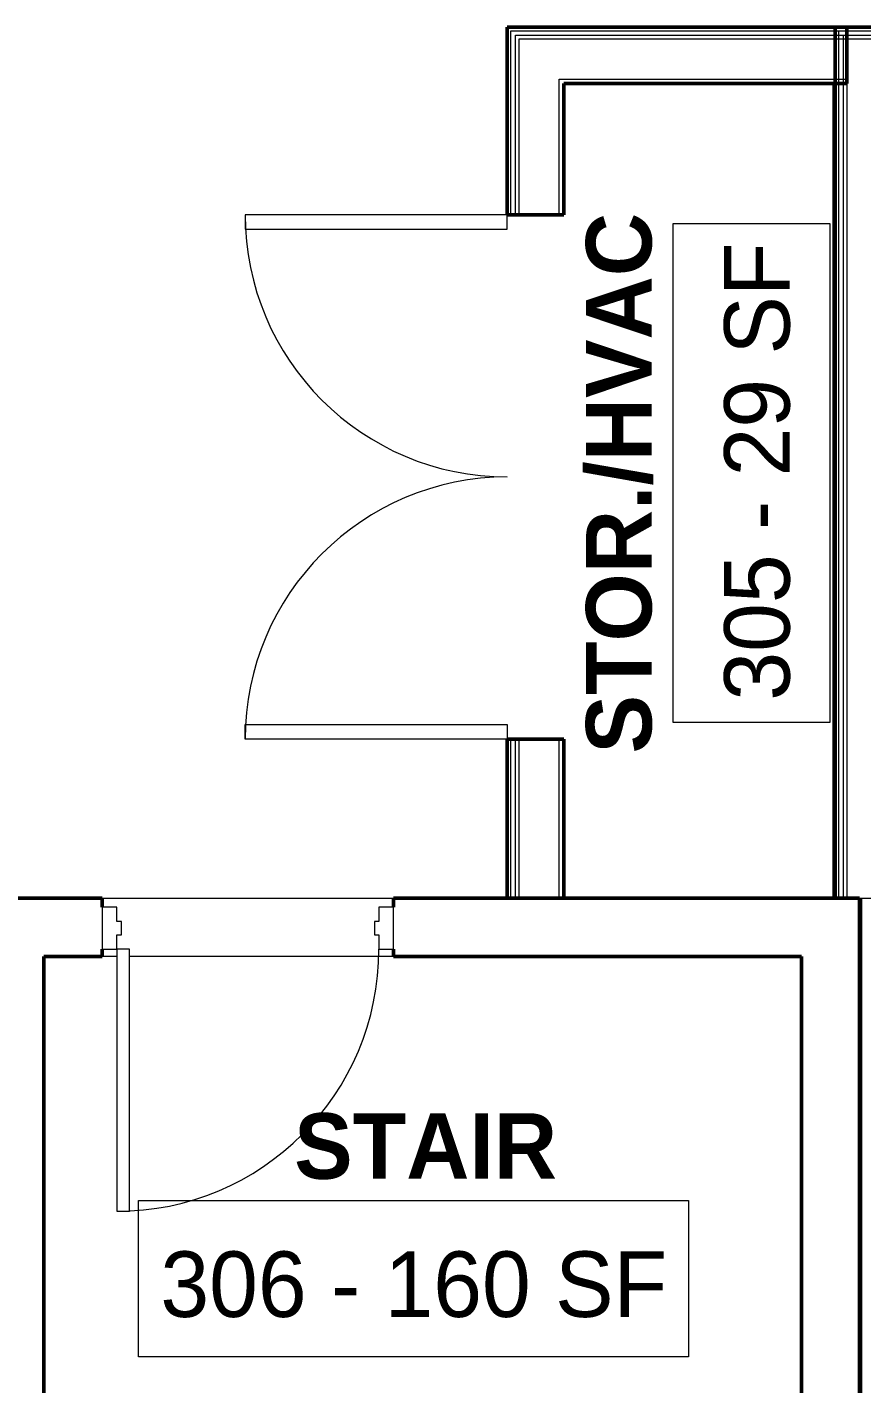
# Model space of a CAD drawing. Header units: inches. Extents: x -4217 to -1814, y 9706 to 12425.
# Drawn here: x -2634.6 to -2520, y 10194.9 to 10381.2 of the extents above; entities that cross this region are included whole.
import ezdxf

# ---------------------------------------------------------------- set-up
doc = ezdxf.new("R2010")
doc.units = ezdxf.units.IN
doc.header["$MEASUREMENT"] = 0
for name, color, linetype, lineweight in [('A-AREA-IDEN', 2, 'Continuous', 9), ('A-DOOR-1', 250, 'Continuous', 9), ('A-DOOR-2', 90, 'Continuous', 20), ('A-DOOR-6', 31, 'Continuous', 20), ('A-DOOR-7', 31, 'Continuous', 9), ('A-DOOR-FRAM-1', 90, 'Continuous', 20), ('A-FLOR-1', 50, 'Continuous', 13), ('A-WALL', 113, 'Continuous', 13), ('A-WALL-11', 113, 'Continuous', 50), ('A-WALL-3', 10, 'Continuous', 50), ('I-WALL-3', 2, 'Continuous', 50)]:
    doc.layers.add(name, color=color, linetype=linetype, lineweight=lineweight)
doc.styles.add('Century Gothic', font='ufonts.com_century-gothic.ttf', dxfattribs={"height": 9})
doc.styles.add('Century Gothic_B', font='GOTHICB.TTF', dxfattribs={"height": 9})

msp = doc.modelspace()

# ---------------------------------------------------------------- linework, layer by layer
at = {"layer": 'A-AREA-IDEN', "flags": 128}
for points in [[(-2545.92386, 10285.7016), (-2545.92386, 10354.21498), (-2524.4278, 10354.21498), (-2524.4278, 10285.7016)], [(-2619.33435, 10220.08749), (-2543.82884, 10220.08749), (-2543.82884, 10198.59143), (-2619.33435, 10198.59143)]]:
    msp.add_lwpolyline(points, close=True, dxfattribs=at)
at = {"layer": 'A-DOOR-1'}
msp.add_arc((-2622.32374, 10254.5894), 36, 270, 0, dxfattribs=at)
at = {"layer": 'A-DOOR-2'}
for p, q in [((-2620.57374, 10254.5894), (-2622.32374, 10254.5894)), ((-2622.32374, 10254.5894), (-2622.32374, 10218.5894)), ((-2620.57374, 10218.5894), (-2620.57374, 10254.5894)), ((-2622.32374, 10218.5894), (-2620.57374, 10218.5894))]:
    msp.add_line(p, q, dxfattribs=at)
at = {"layer": 'A-DOOR-6'}
for p, q in [((-2604.69874, 10355.4144), (-2604.69874, 10353.4144)), ((-2568.69874, 10355.4144), (-2604.69874, 10355.4144)), ((-2568.69874, 10353.4144), (-2568.69874, 10355.4144)), ((-2604.69874, 10353.4144), (-2568.69874, 10353.4144)), ((-2604.69874, 10285.4144), (-2568.69874, 10285.4144)), ((-2604.69874, 10283.4144), (-2604.69874, 10285.4144)), ((-2568.69874, 10285.4144), (-2568.69874, 10283.4144)), ((-2568.69874, 10283.4144), (-2604.69874, 10283.4144))]:
    msp.add_line(p, q, dxfattribs=at)
at = {"layer": 'A-DOOR-7'}
for centre, start, end in [((-2568.69874, 10355.4144), 180, 270), ((-2568.69874, 10283.4144), 90, 180)]:
    msp.add_arc(centre, 36, start, end, dxfattribs=at)
at = {"layer": 'A-DOOR-FRAM-1'}
for p, q in [((-2622.32374, 10260.3394), (-2624.32374, 10260.3394)), ((-2624.32374, 10260.3394), (-2624.32374, 10254.5894)), ((-2622.32374, 10258.4019), (-2622.32374, 10260.3394)), ((-2584.32374, 10260.3394), (-2586.32374, 10260.3394)), ((-2586.32374, 10260.3394), (-2586.32374, 10258.4019)), ((-2584.32374, 10254.5894), (-2584.32374, 10260.3394)), ((-2621.69874, 10258.4019), (-2622.32374, 10258.4019)), ((-2621.69874, 10256.5269), (-2621.69874, 10258.4019)), ((-2586.32374, 10258.4019), (-2586.94874, 10258.4019)), ((-2586.94874, 10258.4019), (-2586.94874, 10256.5269)), ((-2622.32374, 10254.5894), (-2622.32374, 10256.5269)), ((-2622.32374, 10256.5269), (-2621.69874, 10256.5269)), ((-2586.94874, 10256.5269), (-2586.32374, 10256.5269)), ((-2586.32374, 10256.5269), (-2586.32374, 10254.5894)), ((-2624.32374, 10254.5894), (-2622.32374, 10254.5894)), ((-2586.32374, 10254.5894), (-2584.32374, 10254.5894))]:
    msp.add_line(p, q, dxfattribs=at)
at = {"layer": 'A-FLOR-1'}
for p, q in [((-2523.94874, 10261.5894), (-2523.94874, 10373.4144)), ((-2624.32374, 10261.5894), (-2584.32374, 10261.5894)), ((-2622.32374, 10253.5894), (-2624.32374, 10253.5894)), ((-2584.32374, 10253.5894), (-2620.57374, 10253.5894))]:
    msp.add_line(p, q, dxfattribs=at)
at = {"layer": 'A-WALL'}
for p, q in [((-2568.19874, 10355.4144), (-2568.19874, 10380.6644)), ((-2568.19874, 10380.6644), (-2505.8267, 10380.6644)), ((-2523.19874, 10380.6644), (-2523.19874, 10261.5894)), ((-2567.57374, 10355.4144), (-2567.57374, 10380.0394)), ((-2567.57374, 10380.0394), (-2506.08558, 10380.0394)), ((-2567.07374, 10355.4144), (-2567.07374, 10379.5394)), ((-2567.07374, 10379.5394), (-2506.29269, 10379.5394)), ((-2522.57374, 10380.0394), (-2522.57374, 10261.5894)), ((-2561.57374, 10355.4144), (-2561.57374, 10374.0394)), ((-2561.57374, 10374.0394), (-2522.07374, 10374.0394)), ((-2522.07374, 10373.4144), (-2522.07374, 10261.5894)), ((-2568.19874, 10261.5894), (-2568.19874, 10283.4144)), ((-2567.57374, 10261.5894), (-2567.57374, 10283.4144)), ((-2567.07374, 10261.5894), (-2567.07374, 10283.4144)), ((-2561.57374, 10261.5894), (-2561.57374, 10283.4144)), ((-2520.32374, 10261.5894), (-2516.57374, 10261.5894)), ((-2520.07374, 10261.5894), (-2520.07374, 10013.6269))]:
    msp.add_line(p, q, dxfattribs=at)
at = {"layer": 'A-WALL-11'}
msp.add_line((-2520.32374, 10261.5894), (-2520.32374, 10013.6269), dxfattribs=at)
at = {"layer": 'A-WALL-3'}
for p, q in [((-2624.32374, 10261.5894), (-2640.32374, 10261.5894)), ((-2624.32374, 10260.3394), (-2624.32374, 10261.5894)), ((-2520.32374, 10261.5894), (-2584.32374, 10261.5894)), ((-2584.32374, 10261.5894), (-2584.32374, 10260.3394)), ((-2520.32374, 10253.5894), (-2520.32374, 10261.5894)), ((-2624.32374, 10253.5894), (-2624.32374, 10254.5894)), ((-2584.32374, 10254.5894), (-2584.32374, 10253.5894)), ((-2632.32374, 10253.5894), (-2624.32374, 10253.5894)), ((-2632.32374, 10021.5894), (-2632.32374, 10253.5894)), ((-2584.32374, 10253.5894), (-2528.32374, 10253.5894)), ((-2528.32374, 10253.5894), (-2528.32374, 10021.5894)), ((-2520.32374, 10021.5894), (-2520.32374, 10253.5894))]:
    msp.add_line(p, q, dxfattribs=at)
at = {"layer": 'I-WALL-3'}
for p, q in [((-2568.69874, 10381.1644), (-2568.69874, 10355.4144)), ((-2505.61959, 10381.1644), (-2568.69874, 10381.1644)), ((-2523.69874, 10381.1644), (-2523.69874, 10261.5894)), ((-2522.07374, 10373.4144), (-2522.07374, 10381.1644)), ((-2560.94874, 10355.4144), (-2560.94874, 10373.4144)), ((-2560.94874, 10373.4144), (-2522.07374, 10373.4144)), ((-2568.69874, 10355.4144), (-2560.94874, 10355.4144)), ((-2568.69874, 10283.4144), (-2568.69874, 10261.5894)), ((-2560.94874, 10283.4144), (-2568.69874, 10283.4144)), ((-2560.94874, 10261.5894), (-2560.94874, 10283.4144)), ((-2568.69874, 10261.5894), (-2560.94874, 10261.5894)), ((-2523.69874, 10261.5894), (-2520.32374, 10261.5894))]:
    msp.add_line(p, q, dxfattribs=at)

# ---------------------------------------------------------------- texts
at = {"layer": 'A-AREA-IDEN', "char_height": 9, "attachment_point": 1, "rotation": 90}
for s, insert, width, style in [('STOR./HVAC', (-2557.89201, 10281.44491), 93.021, 'Century Gothic_B'), ('305 - 29 SF', (-2538.92386, 10288.7016), 75.447, 'Century Gothic')]:
    msp.add_mtext(s, dxfattribs=dict(at, insert=insert, width=width, style=style))
at = {"layer": 'A-AREA-IDEN', "char_height": 9, "attachment_point": 1}
for s, insert, width, style in [('STAIR', (-2597.96585, 10232.05564), 39.39, 'Century Gothic_B'), ('306 - 160 SF', (-2616.33435, 10213.08749), 83.931, 'Century Gothic')]:
    msp.add_mtext(s, dxfattribs=dict(at, insert=insert, width=width, style=style))

doc.saveas('drawing.dxf')
